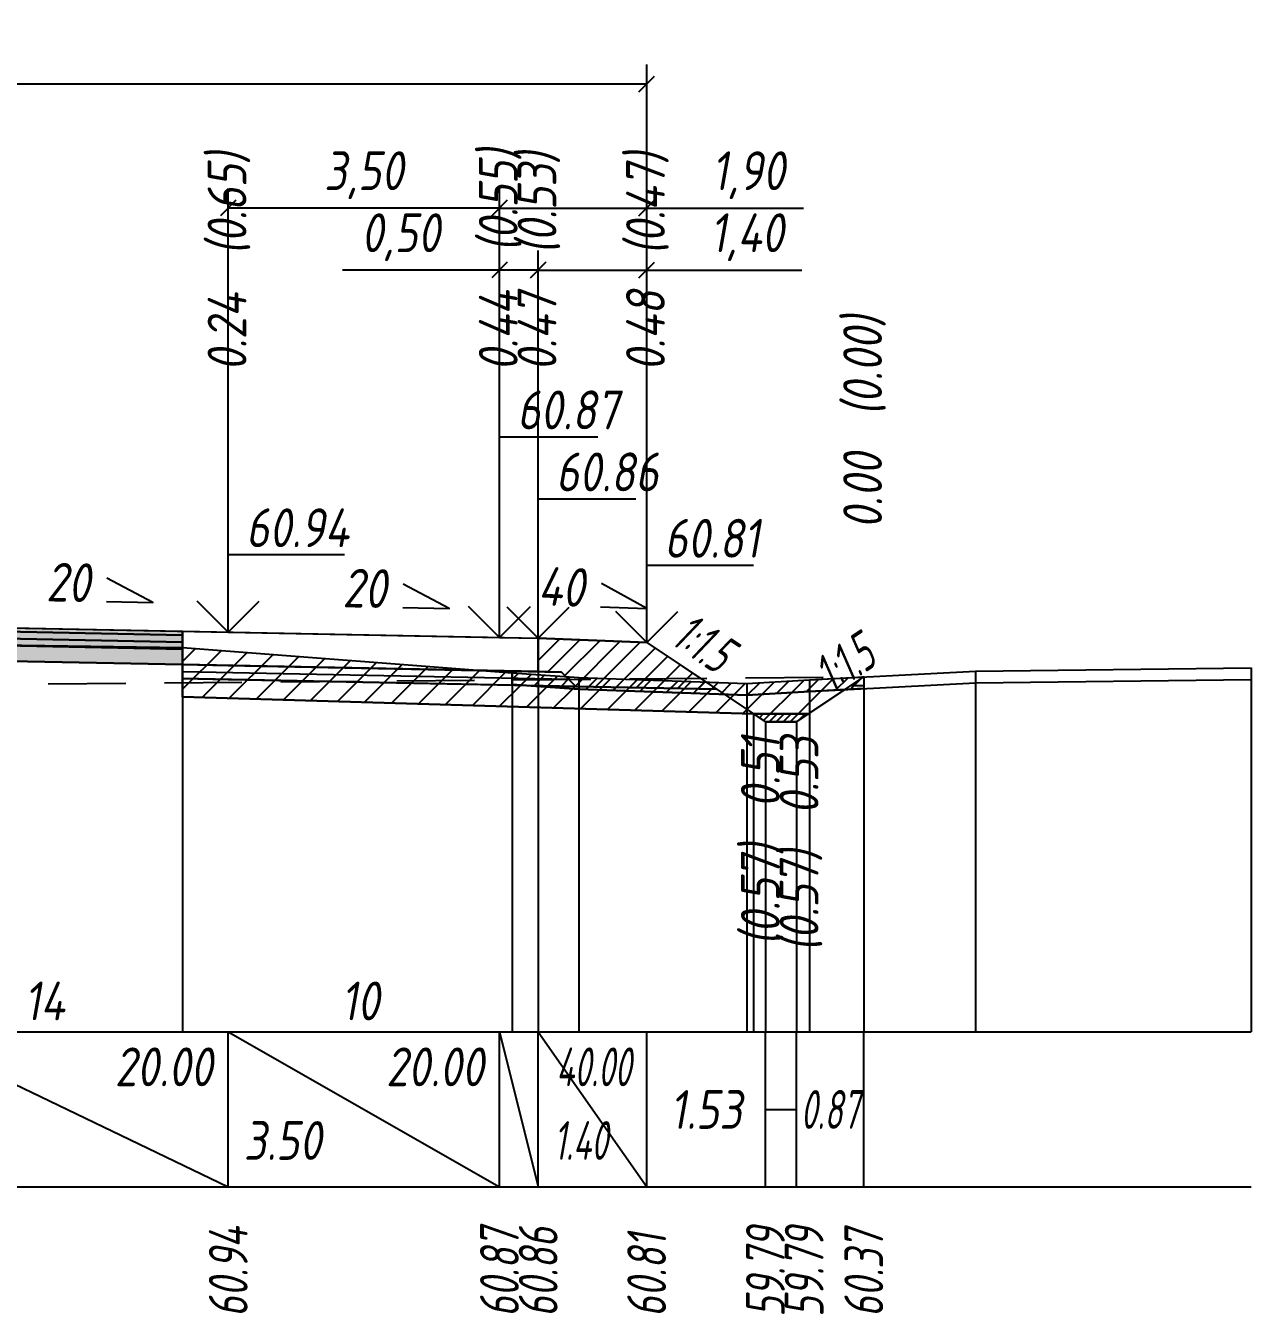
# Model space of a CAD drawing. Extents: x -717 to 1451, y -133302 to 233.
# Drawn here: x 165.2 to 244.3, y -61992.2 to -61909.1 of the extents above; entities that cross this region are included whole.
import ezdxf
from ezdxf.enums import TextEntityAlignment as Align

# ---------------------------------------------------------------- set-up
doc = ezdxf.new("R2010")
doc.units = 0
doc.linetypes.add('штриховая', pattern=[0.75, 0.5, -0.25])
for name, color, linetype in [('Интерполированный поперечник', 2, 'Continuous'), ('Код_514', 1, 'Continuous'), ('Контур_0', 7, 'Continuous'), ('Контур_2521', 7, 'Continuous'), ('Контур_2564', 7, 'Continuous'), ('Контур_2660', 7, 'Continuous'), ('Контур_2665', 7, 'Continuous'), ('Контур_400', 7, 'Continuous'), ('Контур_508', 7, 'Continuous'), ('Контур_512', 7, 'Continuous'), ('Контур_513', 7, 'Continuous'), ('Контур_818', 7, 'Continuous'), ('Красный поперечник', 1, 'Continuous'), ('Объём_2501', 7, 'Continuous'), ('Объём_2564', 7, 'Continuous'), ('Объём_2650', 7, 'Continuous'), ('Объём_2660', 7, 'Continuous'), ('Объём_2661', 7, 'Continuous'), ('Объём_2662', 7, 'Continuous'), ('Объём_2663', 7, 'Continuous'), ('Объём_2664', 7, 'Continuous'), ('Объём_2665', 7, 'Continuous'), ('Объём_2666', 7, 'Continuous'), ('Объём_2667', 7, 'Continuous'), ('Объём_2668', 7, 'Continuous'), ('Объём_2669', 7, 'Continuous'), ('Объём_2675', 7, 'Continuous'), ('Объём_2753', 7, 'Continuous'), ('Откосы', 7, 'Continuous'), ('Отметки покрытия', 7, 'Continuous'), ('Рабочие отметки', 7, 'Continuous'), ('Рабочие отметки доп.', 7, 'Continuous'), ('Слои выравнивания', 7, 'Continuous'), ('Таблица', 7, 'Continuous'), ('Уклоны проезжей части', 7, 'Continuous'), ('Черный поперечник', 3, 'Continuous')]:
    doc.layers.add(name, color=color, linetype=linetype)
for name, color, linetype, true_color in [('Контур_2540', 2, 'Continuous', 0xffff00), ('Контур_2560', 2, 'Continuous', 0xffff00), ('Контур_2561', 7, 'Continuous', 0xff8040), ('Контур_2562', 3, 'Continuous', 0x00ff00), ('Контур_2563', 7, 'Continuous', 0xff8000), ('Контур_2570', 7, 'Continuous', 0x80ff00), ('Контур_2725', 7, 'Continuous', 0x323232), ('Контур_2736', 4, 'Continuous', 0x00ffff), ('Контур_2737', 4, 'Continuous', 0x00ffff), ('Контур_2738', 4, 'Continuous', 0x00ffff), ('Контур_2739', 4, 'Continuous', 0x00ffff), ('Контур_2741', 4, 'Continuous', 0x00ffff), ('Контур_2742', 4, 'Continuous', 0x00ffff), ('Контур_2743', 4, 'Continuous', 0x00ffff), ('Контур_2744', 7, 'Continuous', 0xa4ffff), ('Контур_2745', 7, 'Continuous', 0xa4ffff), ('Контур_2747', 4, 'Continuous', 0x00ffff), ('Контур_2748', 4, 'Continuous', 0x00ffff), ('Контур_2749', 4, 'Continuous', 0x00ffff), ('Контур_2750', 4, 'Continuous', 0x00ffff), ('Контур_2751', 4, 'Continuous', 0x00ffff), ('Контур_2752', 4, 'Continuous', 0x00ffff), ('Контур_2760', 7, 'Continuous', 0x323232), ('Контур_2761', 7, 'Continuous', 0x323232), ('Контур_2762', 7, 'Continuous', 0x323232), ('Контур_2763', 7, 'Continuous', 0x323232), ('Контур_402', 7, 'Continuous', 0xff6464), ('Контур_703', 4, 'Continuous', 0x00ffff), ('Контур_705', 4, 'Continuous', 0x00ffff), ('Контур_707', 4, 'Continuous', 0x00ffff), ('Контур_720', 131, 'Continuous', 0xaaffff), ('Объём_2500', 7, 'Continuous', 0xc0c0c0), ('Объём_2520', 7, 'Continuous', 0x80ffff), ('Объём_2540', 2, 'Continuous', 0xffff00), ('Объём_2560', 2, 'Continuous', 0xffff00), ('Объём_2561', 7, 'Continuous', 0xff8040), ('Объём_2562', 3, 'Continuous', 0x00ff00), ('Объём_2563', 7, 'Continuous', 0xff8000), ('Объём_2570', 7, 'Continuous', 0x80ff00), ('Объём_2600', 7, 'Continuous', 0x808000), ('Объём_2620', 2, 'Continuous', 0xffff00), ('Объём_2746', 2, 'Continuous', 0xffff00)]:
    doc.layers.add(name, color=color, linetype=linetype, true_color=true_color)
doc.styles.get("Standard").update_dxf_attribs({"font": 'txt', "height": 2.5})
doc.styles.add('М', font='romand.shx', dxfattribs={"width": 0.8, "oblique": 10, "height": 2.5})
doc.dimstyles.new('ISO-25', dxfattribs={"dimtxt": 2.5, "dimasz": 2.5, "dimexe": 1.25, "dimexo": 0.625, "dimtad": 1, "dimtxsty": 'Standard', "dimcen": 2.5, "dimadec": 0, "dimazin": 0, "dimtfac": 1, "dimtmove": 0, "dimatfit": 3, "dimfxl": 1, "dimarcsym": 0})

# ---------------------------------------------------------------- blocks, each defined once
blk = doc.blocks.new('_Oblique')
at = {"color": 0, "linetype": 'ByBlock', "lineweight": -2}
blk.add_line((-0.5, -0.5), (0.5, 0.5), dxfattribs=at)
blk = doc.blocks.new('*D1486')
at = {"color": 0, "lineweight": -2, "transparency": 16777216}
for p, q in [((198.259, -61948.049), (198.259, -61923.609)), ((205.259, -61948.329), (205.259, -61923.609)), ((198.259, -61924.859), (205.259, -61924.859)), ((205.259, -61924.859), (215.276, -61924.859))]:
    blk.add_line(p, q, dxfattribs=at)
at = {"layer": 'Defpoints', "color": 0, "transparency": 16777216}
for p in [(205.259, -61924.859), (198.259, -61948.674), (205.259, -61948.954)]:
    blk.add_point(p, dxfattribs=at)
at = {"color": 0, "lineweight": -2, "transparency": 16777216, "rotation": 180}
blk.add_blockref('_Oblique', (198.259, -61924.859), dxfattribs=at)
at = {"color": 0, "lineweight": -2, "transparency": 16777216}
blk.add_blockref('_Oblique', (205.259, -61924.859), dxfattribs=at)
at = {"color": 0, "transparency": 16777216, "insert": (211.736, -61922.746), "char_height": 2.5, "width": 8.75, "attachment_point": 5, "style": 'М'}
blk.add_mtext('1,40', dxfattribs=at)
blk = doc.blocks.new('*D1488')
at = {"color": 0, "lineweight": -2, "transparency": 16777216}
for p, q in [((195.759, -61947.999), (195.759, -61923.609)), ((198.259, -61948.049), (198.259, -61923.609)), ((195.759, -61924.859), (185.627, -61924.859)), ((198.259, -61924.859), (195.759, -61924.859))]:
    blk.add_line(p, q, dxfattribs=at)
at = {"layer": 'Defpoints', "color": 0, "transparency": 16777216}
for p in [(198.259, -61924.859), (195.759, -61948.624), (198.259, -61948.674)]:
    blk.add_point(p, dxfattribs=at)
at = {"color": 0, "lineweight": -2, "transparency": 16777216, "rotation": 180}
blk.add_blockref('_Oblique', (195.759, -61924.859), dxfattribs=at)
at = {"color": 0, "lineweight": -2, "transparency": 16777216}
blk.add_blockref('_Oblique', (198.259, -61924.859), dxfattribs=at)
at = {"color": 0, "transparency": 16777216, "insert": (189.388, -61922.746), "char_height": 2.5, "width": 9.16667, "attachment_point": 5, "style": 'М'}
blk.add_mtext('0,50', dxfattribs=at)
blk = doc.blocks.new('*D1490')
at = {"color": 0, "lineweight": -2, "transparency": 16777216}
for p, q in [((178.259, -61947.649), (178.259, -61919.609)), ((195.759, -61947.999), (195.759, -61919.609)), ((195.759, -61920.859), (178.259, -61920.859))]:
    blk.add_line(p, q, dxfattribs=at)
at = {"layer": 'Defpoints', "color": 0, "transparency": 16777216}
for p in [(178.259, -61920.859), (178.259, -61948.274), (195.759, -61948.624)]:
    blk.add_point(p, dxfattribs=at)
at = {"color": 0, "lineweight": -2, "transparency": 16777216, "rotation": 180}
blk.add_blockref('_Oblique', (178.259, -61920.859), dxfattribs=at)
at = {"color": 0, "lineweight": -2, "transparency": 16777216}
blk.add_blockref('_Oblique', (195.759, -61920.859), dxfattribs=at)
at = {"color": 0, "transparency": 16777216, "insert": (187.009, -61918.746), "char_height": 2.5, "width": 9.58333, "attachment_point": 5, "style": 'М'}
blk.add_mtext('3,50', dxfattribs=at)
blk = doc.blocks.new('*D1491')
at = {"color": 0, "lineweight": -2, "transparency": 16777216}
for p, q in [((195.759, -61947.999), (195.759, -61919.609)), ((205.259, -61948.329), (205.259, -61919.609)), ((195.759, -61920.859), (205.259, -61920.859)), ((205.259, -61920.859), (215.369, -61920.859))]:
    blk.add_line(p, q, dxfattribs=at)
at = {"layer": 'Defpoints', "color": 0, "transparency": 16777216}
for p in [(195.759, -61920.859), (195.759, -61948.624), (205.259, -61948.954)]:
    blk.add_point(p, dxfattribs=at)
at = {"color": 0, "lineweight": -2, "transparency": 16777216, "rotation": 180}
blk.add_blockref('_Oblique', (195.759, -61920.859), dxfattribs=at)
at = {"color": 0, "lineweight": -2, "transparency": 16777216}
blk.add_blockref('_Oblique', (205.259, -61920.859), dxfattribs=at)
at = {"color": 0, "transparency": 16777216, "insert": (211.829, -61918.746), "char_height": 2.5, "width": 8.75, "attachment_point": 5, "style": 'М'}
blk.add_mtext('1,90', dxfattribs=at)
blk = doc.blocks.new('*D1493')
at = {"color": 0, "lineweight": -2, "transparency": 16777216}
for p, q in [((109.759, -61948.329), (109.759, -61911.609)), ((205.259, -61948.329), (205.259, -61911.609)), ((109.759, -61912.859), (205.259, -61912.859))]:
    blk.add_line(p, q, dxfattribs=at)
at = {"layer": 'Defpoints', "color": 0, "transparency": 16777216}
for p in [(205.259, -61912.859), (109.759, -61948.954), (205.259, -61948.954)]:
    blk.add_point(p, dxfattribs=at)
at = {"color": 0, "lineweight": -2, "transparency": 16777216, "rotation": 180}
blk.add_blockref('_Oblique', (109.759, -61912.859), dxfattribs=at)
at = {"color": 0, "lineweight": -2, "transparency": 16777216}
blk.add_blockref('_Oblique', (205.259, -61912.859), dxfattribs=at)
at = {"color": 0, "transparency": 16777216, "insert": (157.509, -61910.746), "char_height": 2.5, "width": 10.41667, "attachment_point": 5, "style": 'М'}
blk.add_mtext('19,10', dxfattribs=at)

msp = doc.modelspace()

# ---------------------------------------------------------------- hatches: boundary and pattern name
at = {"layer": 'Объём_2563'}
h = msp.add_hatch(dxfattribs=at)
h.set_pattern_fill('ANSI31', color=256, scale=0.3)
h.paths.add_polyline_path([(200.677, -61951.71), (199.759, -61950.792), (198.259, -61950.762), (198.259, -61948.612), (205.259, -61948.892), (209.759, -61951.892)])
at = {"layer": 'Объём_2570'}
h = msp.add_hatch(dxfattribs=at)
h.set_pattern_fill('ANSI31', color=256, scale=0.2)
h.paths.add_polyline_path([(219.269, -61951.851), (215.767, -61952.032), (211.727, -61952.277), (200.879, -61951.895), (196.585, -61951.589), (196.585, -61950.839), (200.879, -61951.145), (211.727, -61951.527), (215.767, -61951.282), (219.269, -61951.101)])
at = {"layer": 'Объём_2600'}
h = msp.add_hatch(dxfattribs=at)
h.set_pattern_fill('ANSI31', color=6, scale=0.4)
h.paths.add_polyline_path([(196.585, -61950.839), (196.585, -61951.589), (200.879, -61951.895), (211.727, -61952.277), (215.767, -61952.032), (218.05, -61951.914), (215.692, -61953.486), (212.15, -61953.486), (175.313, -61952.381), (175.313, -61949.196)])
h = msp.add_hatch(dxfattribs=at)
h.set_pattern_fill('HONEY', color=5, scale=0.3)
h.paths.add_polyline_path([(218.05, -61951.914), (219.269, -61951.101), (219.269, -61951.851)])
at = {"layer": 'Объём_2620'}
h = msp.add_hatch(dxfattribs=at)
h.set_pattern_fill('ANSI31', color=2, scale=0.1)
h.paths.add_polyline_path([(212.15, -61953.486), (215.692, -61953.486), (214.921, -61954), (212.921, -61954)])
at = {"layer": 'Слои выравнивания'}
for color, points in [(2, [(157.509, -61947.797), (175.313, -61948.153), (175.313, -61948.403), (157.509, -61948.047)]), (3, [(157.509, -61948.047), (175.313, -61948.403), (175.313, -61948.853), (157.509, -61948.497)]), (4, [(157.509, -61948.497), (175.313, -61948.853), (175.313, -61949.303), (157.509, -61948.947)]), (5, [(157.509, -61948.947), (175.313, -61949.303), (175.313, -61950.303), (157.509, -61949.947)])]:
    msp.add_hatch(color=color, dxfattribs=at).paths.add_polyline_path(points)

# ---------------------------------------------------------------- linework, layer by layer
at = {"layer": 'Интерполированный поперечник', "linetype": 'штриховая', "ltscale": 10, "flags": 128}
msp.add_lwpolyline([(91.649, -61952.177), (219.269, -61951.101)], dxfattribs=at)
at = {"layer": 'Код_514'}
for p, q in [((157.509, -61974), (178.259, -61984)), ((178.259, -61984), (178.259, -61974)), ((178.259, -61974), (195.759, -61984)), ((195.759, -61984), (195.759, -61974)), ((195.759, -61974), (198.259, -61984)), ((198.259, -61984), (198.259, -61974)), ((198.259, -61974), (205.259, -61984)), ((205.259, -61984), (205.259, -61974)), ((212.921, -61984), (212.921, -61974)), ((214.921, -61984), (214.921, -61974)), ((219.269, -61984), (219.269, -61974)), ((212.921, -61979), (214.921, -61979))]:
    msp.add_line(p, q, dxfattribs=at)
at = {"layer": 'Контур_0', "flags": 128}
for points in [[(175.313, -61948.153), (198.259, -61948.612), (198.259, -61950.762), (175.313, -61950.303), (175.313, -61948.153), (175.313, -61948.153)], [(205.259, -61948.892), (208.706, -61951.19), (208.706, -61951.19), (208.706, -61951.19), (208.706, -61951.19), (208.706, -61951.19), (208.706, -61951.19), (208.706, -61951.19), (208.706, -61951.19), (208.706, -61951.19), (208.706, -61951.19), (208.706, -61951.19), (208.706, -61951.19), (208.706, -61951.19), (208.706, -61951.19), (212.921, -61954)], [(205.259, -61948.892), (208.706, -61951.19), (208.706, -61951.19), (208.706, -61951.19), (208.706, -61951.19), (208.706, -61951.19), (208.706, -61951.19), (208.706, -61951.19), (208.706, -61951.19), (208.706, -61951.19), (208.706, -61951.19), (208.706, -61951.19), (208.706, -61951.19), (208.706, -61951.19), (208.706, -61951.19), (212.921, -61954), (214.921, -61954), (219.269, -61951.101), (219.269, -61951.101), (219.269, -61951.101), (219.269, -61951.101), (219.269, -61951.101), (219.269, -61951.101), (219.269, -61951.101), (219.269, -61951.101), (219.269, -61951.101), (219.269, -61951.101), (219.269, -61951.101), (219.269, -61951.101), (219.269, -61951.101)], [(178.259, -61950.362), (199.759, -61950.792), (200.677, -61951.71), (175.313, -61951.203), (175.313, -61950.303), (178.259, -61950.362), (178.259, -61950.362)], [(198.259, -61950.762), (199.759, -61950.792), (200.677, -61951.71), (209.759, -61951.892)]]:
    msp.add_lwpolyline(points, dxfattribs=at)
at = {"layer": 'Контур_2521', "color": 250, "flags": 128}
msp.add_lwpolyline([(175.313, -61950.753), (200.218, -61951.251)], dxfattribs=at)
at = {"layer": 'Контур_2540', "flags": 128}
msp.add_lwpolyline([(178.259, -61951.262), (209.759, -61951.892), (212.15, -61953.486), (175.313, -61952.381), (175.313, -61951.203), (178.259, -61951.262), (178.259, -61951.262)], dxfattribs=at)
at = {"layer": 'Контур_2560', "flags": 128}
msp.add_lwpolyline([(198.259, -61948.612), (205.259, -61948.892), (205.259, -61948.892), (205.259, -61948.892)], dxfattribs=at)
at = {"layer": 'Контур_2561', "flags": 128}
msp.add_lwpolyline([(198.259, -61948.612), (198.259, -61948.612), (205.259, -61948.892), (205.259, -61948.892), (198.259, -61948.612)], dxfattribs=at)
at = {"layer": 'Контур_2562', "flags": 128}
msp.add_lwpolyline([(205.259, -61948.892), (205.259, -61948.892), (205.259, -61948.892), (205.259, -61948.892), (205.259, -61948.892)], dxfattribs=at)
at = {"layer": 'Контур_2563', "flags": 128}
msp.add_lwpolyline([(200.677, -61951.71), (199.759, -61950.792), (198.259, -61950.762), (198.259, -61948.612), (205.259, -61948.892), (209.759, -61951.892), (200.677, -61951.71), (200.677, -61951.71)], dxfattribs=at)
at = {"layer": 'Контур_2564', "flags": 128}
msp.add_lwpolyline([(198.259, -61948.612), (205.259, -61948.892)], dxfattribs=at)
at = {"layer": 'Контур_2570', "flags": 128}
msp.add_lwpolyline([(80, -61953.185), (83.912, -61953.131), (87.857, -61952.975), (91.649, -61952.927), (91.649, -61952.927), (99.243, -61952.067), (106.555, -61951.434), (106.555, -61950.684), (129.915, -61949.355), (130.438, -61949.327), (153.098, -61948.882), (157.509, -61948.944), (175.313, -61949.196), (196.585, -61950.839), (196.585, -61951.589), (200.879, -61951.895), (211.727, -61952.277), (215.767, -61952.032), (226.474, -61951.48), (244.269, -61951.27)], dxfattribs=at)
at = {"layer": 'Контур_2660', "flags": 128}
msp.add_lwpolyline([(175.313, -61952.381), (212.15, -61953.486)], dxfattribs=at)
at = {"layer": 'Контур_2665', "flags": 128}
msp.add_lwpolyline([(205.259, -61948.892), (205.259, -61948.892)], dxfattribs=at)
at = {"layer": 'Контур_2725', "flags": 128}
msp.add_lwpolyline([(130.438, -61950.488), (136.759, -61950.362), (153.098, -61950.035), (157.509, -61949.947), (175.313, -61950.303)], dxfattribs=at)
at = {"layer": 'Контур_2736', "flags": 128}
for points in [[(205.259, -61948.892), (208.706, -61951.19)], [(208.706, -61951.19), (212.921, -61954)]]:
    msp.add_lwpolyline(points, dxfattribs=at)
at = {"layer": 'Контур_2737', "flags": 128}
msp.add_lwpolyline([(208.706, -61951.19), (208.706, -61951.19)], dxfattribs=at)
at = {"layer": 'Контур_2738', "flags": 128}
msp.add_lwpolyline([(208.706, -61951.19), (208.706, -61951.19)], dxfattribs=at)
at = {"layer": 'Контур_2739', "flags": 128}
msp.add_lwpolyline([(208.706, -61951.19), (208.706, -61951.19)], dxfattribs=at)
at = {"layer": 'Контур_2741', "flags": 128}
msp.add_lwpolyline([(219.269, -61951.101), (219.269, -61951.101)], dxfattribs=at)
at = {"layer": 'Контур_2742', "flags": 128}
msp.add_lwpolyline([(219.269, -61951.101), (219.269, -61951.101)], dxfattribs=at)
at = {"layer": 'Контур_2743', "flags": 128}
msp.add_lwpolyline([(219.269, -61951.101), (219.269, -61951.101)], dxfattribs=at)
at = {"layer": 'Контур_2744', "flags": 128}
msp.add_lwpolyline([(219.269, -61951.101), (219.269, -61951.101)], dxfattribs=at)
msp.add_lwpolyline([(219.269, -61951.101), (219.269, -61951.101)], dxfattribs=at)
msp.add_lwpolyline([(219.269, -61951.101), (219.269, -61951.101)], dxfattribs=at)
msp.add_lwpolyline([(219.269, -61951.101), (219.269, -61951.101)], dxfattribs=at)
msp.add_lwpolyline([(219.269, -61951.101), (219.269, -61951.101)], dxfattribs=at)
msp.add_lwpolyline([(219.269, -61951.101), (219.269, -61951.101)], dxfattribs=at)
at = {"layer": 'Контур_2745', "flags": 128}
msp.add_lwpolyline([(208.706, -61951.19), (208.706, -61951.19)], dxfattribs=at)
msp.add_lwpolyline([(208.706, -61951.19), (208.706, -61951.19)], dxfattribs=at)
msp.add_lwpolyline([(208.706, -61951.19), (208.706, -61951.19)], dxfattribs=at)
msp.add_lwpolyline([(208.706, -61951.19), (208.706, -61951.19)], dxfattribs=at)
msp.add_lwpolyline([(208.706, -61951.19), (208.706, -61951.19)], dxfattribs=at)
msp.add_lwpolyline([(208.706, -61951.19), (208.706, -61951.19)], dxfattribs=at)
at = {"layer": 'Контур_2747', "flags": 128}
msp.add_lwpolyline([(208.706, -61951.19), (208.706, -61951.19)], dxfattribs=at)
at = {"layer": 'Контур_2748', "flags": 128}
msp.add_lwpolyline([(208.706, -61951.19), (208.706, -61951.19)], dxfattribs=at)
at = {"layer": 'Контур_2749', "flags": 128}
msp.add_lwpolyline([(208.706, -61951.19), (208.706, -61951.19)], dxfattribs=at)
at = {"layer": 'Контур_2750', "flags": 128}
msp.add_lwpolyline([(219.269, -61951.101), (219.269, -61951.101)], dxfattribs=at)
at = {"layer": 'Контур_2751', "flags": 128}
msp.add_lwpolyline([(219.269, -61951.101), (219.269, -61951.101)], dxfattribs=at)
at = {"layer": 'Контур_2752', "flags": 128}
msp.add_lwpolyline([(219.269, -61951.101), (219.269, -61951.101)], dxfattribs=at)
at = {"layer": 'Контур_2760', "flags": 128}
msp.add_lwpolyline([(130.438, -61948.338), (136.759, -61948.212), (153.098, -61947.885), (157.509, -61947.797), (175.313, -61948.153)], dxfattribs=at)
at = {"layer": 'Контур_2761', "flags": 128}
msp.add_lwpolyline([(130.438, -61948.588), (136.759, -61948.462), (153.098, -61948.135), (157.509, -61948.047), (175.313, -61948.403)], dxfattribs=at)
at = {"layer": 'Контур_2762', "flags": 128}
msp.add_lwpolyline([(130.438, -61949.038), (136.759, -61948.912), (153.098, -61948.585), (157.509, -61948.497), (175.313, -61948.853)], dxfattribs=at)
at = {"layer": 'Контур_2763', "flags": 128}
msp.add_lwpolyline([(130.438, -61949.488), (136.759, -61949.362), (153.098, -61949.035), (157.509, -61948.947), (175.313, -61949.303)], dxfattribs=at)
at = {"layer": 'Контур_400', "flags": 128}
msp.add_lwpolyline([(157.509, -61947.797), (178.259, -61948.212), (195.759, -61948.562), (195.759, -61948.562), (195.759, -61948.562), (195.759, -61948.562), (195.759, -61948.562), (195.759, -61948.562), (198.259, -61948.612)], dxfattribs=at)
at = {"layer": 'Контур_402', "flags": 128}
msp.add_lwpolyline([(105, -61953.422), (130.438, -61952.659), (130.438, -61950.488), (157.509, -61949.947), (175.313, -61950.303), (175.313, -61952.381), (212.15, -61953.486)], dxfattribs=at)
at = {"layer": 'Контур_508', "flags": 128}
msp.add_lwpolyline([(105, -61953.422), (130.438, -61952.659), (130.438, -61950.488), (157.509, -61949.947), (175.313, -61950.303), (175.313, -61952.381), (212.15, -61953.486), (212.921, -61954), (214.921, -61954), (219.269, -61951.101)], dxfattribs=at)
at = {"layer": 'Контур_512', "flags": 128}
msp.add_lwpolyline([(175.313, -61952.381), (212.15, -61953.486), (212.921, -61954), (214.921, -61954), (219.269, -61951.101)], dxfattribs=at)
at = {"layer": 'Контур_513', "flags": 128}
msp.add_lwpolyline([(105, -61953.422), (130.438, -61952.659), (130.438, -61950.488), (157.509, -61949.947), (175.313, -61950.303), (175.313, -61952.381), (212.15, -61953.486), (212.921, -61954), (214.921, -61954), (219.269, -61951.101)], dxfattribs=at)
at = {"layer": 'Контур_703', "flags": 128}
msp.add_lwpolyline([(205.259, -61948.892), (208.706, -61951.19)], dxfattribs=at)
at = {"layer": 'Контур_705', "flags": 128}
msp.add_lwpolyline([(208.706, -61951.19), (208.706, -61951.19)], dxfattribs=at)
at = {"layer": 'Контур_707', "flags": 128}
msp.add_lwpolyline([(214.921, -61954), (219.269, -61951.101)], dxfattribs=at)
at = {"layer": 'Контур_720', "flags": 128}
msp.add_lwpolyline([(212.921, -61954), (214.921, -61954)], dxfattribs=at)
at = {"layer": 'Контур_818', "flags": 128}
msp.add_lwpolyline([(105, -61951.569), (106.555, -61951.434), (106.555, -61950.684), (129.915, -61949.355), (130.438, -61949.327), (153.098, -61948.882), (157.509, -61948.944), (175.313, -61949.196), (196.585, -61950.839), (196.585, -61951.589), (200.879, -61951.895), (211.727, -61952.277), (215.767, -61952.032), (219.269, -61951.851)], dxfattribs=at)
at = {"layer": 'Красный поперечник'}
for p, q in [((157.509, -61947.797), (178.259, -61948.212)), ((178.259, -61948.212), (195.759, -61948.562)), ((195.759, -61948.562), (198.259, -61948.612)), ((198.259, -61948.612), (205.259, -61948.892)), ((205.259, -61948.892), (212.921, -61954)), ((214.921, -61954), (219.269, -61951.101)), ((219.269, -61951.101), (219.269, -61974)), ((175.313, -61952.381), (175.313, -61974)), ((212.15, -61953.486), (212.15, -61974)), ((212.921, -61954), (212.921, -61974)), ((212.921, -61954), (214.921, -61954)), ((214.921, -61954), (214.921, -61974))]:
    msp.add_line(p, q, dxfattribs=at)
at = {"layer": 'Объём_2500', "flags": 128}
msp.add_lwpolyline([(175.313, -61948.153), (198.259, -61948.612), (198.259, -61950.762), (175.313, -61950.303), (175.313, -61948.153), (175.313, -61948.153)], dxfattribs=at)
at = {"layer": 'Объём_2501', "flags": 128}
msp.add_lwpolyline([(157.509, -61947.797), (178.259, -61948.212), (195.759, -61948.562), (195.759, -61948.562), (195.759, -61948.562), (195.759, -61948.562), (195.759, -61948.562), (195.759, -61948.562), (198.259, -61948.612)], dxfattribs=at)
at = {"layer": 'Объём_2520', "color": 250, "flags": 128}
msp.add_lwpolyline([(178.259, -61950.362), (199.759, -61950.792), (200.677, -61951.71), (175.313, -61951.203), (175.313, -61950.303), (178.259, -61950.362), (178.259, -61950.362)], dxfattribs=at)
at = {"layer": 'Объём_2540', "flags": 128}
msp.add_lwpolyline([(178.259, -61951.262), (209.759, -61951.892), (212.15, -61953.486), (175.313, -61952.381), (175.313, -61951.203), (178.259, -61951.262), (178.259, -61951.262)], dxfattribs=at)
at = {"layer": 'Объём_2560', "flags": 128}
msp.add_lwpolyline([(198.259, -61948.612), (205.259, -61948.892), (205.259, -61948.892), (205.259, -61948.892)], dxfattribs=at)
at = {"layer": 'Объём_2561', "flags": 128}
msp.add_lwpolyline([(198.259, -61948.612), (198.259, -61948.612), (205.259, -61948.892), (205.259, -61948.892), (198.259, -61948.612)], dxfattribs=at)
at = {"layer": 'Объём_2562', "flags": 128}
msp.add_lwpolyline([(205.259, -61948.892), (205.259, -61948.892), (205.259, -61948.892), (205.259, -61948.892), (205.259, -61948.892)], dxfattribs=at)
at = {"layer": 'Объём_2563', "color": 250, "flags": 128}
msp.add_lwpolyline([(200.677, -61951.71), (199.759, -61950.792), (198.259, -61950.762), (198.259, -61948.612), (205.259, -61948.892), (209.759, -61951.892), (200.677, -61951.71), (200.677, -61951.71)], dxfattribs=at)
at = {"layer": 'Объём_2564', "flags": 128}
msp.add_lwpolyline([(198.259, -61948.612), (205.259, -61948.892)], dxfattribs=at)
at = {"layer": 'Объём_2570', "flags": 128}
msp.add_lwpolyline([(219.269, -61951.851), (215.767, -61952.032), (211.727, -61952.277), (200.879, -61951.895), (196.585, -61951.589), (196.585, -61950.839), (200.879, -61951.145), (211.727, -61951.527), (215.767, -61951.282), (219.269, -61951.101), (219.269, -61951.851), (219.269, -61951.851)], dxfattribs=at)
at = {"layer": 'Объём_2600', "color": 5, "flags": 128}
msp.add_lwpolyline([(218.05, -61951.914), (219.269, -61951.101), (219.269, -61951.851), (218.05, -61951.914), (218.05, -61951.914)], dxfattribs=at)
at = {"layer": 'Объём_2620', "flags": 128}
msp.add_lwpolyline([(212.15, -61953.486), (215.692, -61953.486), (214.921, -61954), (212.921, -61954), (212.15, -61953.486), (212.15, -61953.486)], dxfattribs=at)
at = {"layer": 'Объём_2650', "color": 6, "flags": 128}
msp.add_lwpolyline([(196.585, -61950.839), (196.585, -61951.589), (200.879, -61951.895), (211.727, -61952.277), (215.767, -61952.032), (218.05, -61951.914), (215.692, -61953.486), (212.15, -61953.486), (175.313, -61952.381), (175.313, -61949.196), (196.585, -61950.839), (196.585, -61950.839)], dxfattribs=at)
at = {"layer": 'Объём_2660', "flags": 128}
msp.add_lwpolyline([(175.313, -61952.381), (212.15, -61953.486)], dxfattribs=at)
at = {"layer": 'Объём_2661', "flags": 128}
msp.add_lwpolyline([(205.259, -61948.892), (208.706, -61951.19), (212.15, -61953.486)], dxfattribs=at)
at = {"layer": 'Объём_2662', "flags": 128}
msp.add_lwpolyline([(215.692, -61953.486), (219.269, -61951.101)], dxfattribs=at)
at = {"layer": 'Объём_2663', "flags": 128}
for points in [[(212.15, -61953.486), (212.921, -61954)], [(214.921, -61954), (215.692, -61953.486)]]:
    msp.add_lwpolyline(points, dxfattribs=at)
at = {"layer": 'Объём_2664', "flags": 128}
msp.add_lwpolyline([(212.921, -61954), (214.921, -61954)], dxfattribs=at)
at = {"layer": 'Объём_2665', "flags": 128}
msp.add_lwpolyline([(205.259, -61948.892), (205.259, -61948.892)], dxfattribs=at)
at = {"layer": 'Объём_2666', "flags": 128}
for points in [[(205.259, -61948.892), (208.706, -61951.19)], [(208.706, -61951.19), (212.15, -61953.486)]]:
    msp.add_lwpolyline(points, dxfattribs=at)
at = {"layer": 'Объём_2667', "flags": 128}
for points in [[(208.706, -61951.19), (208.706, -61951.19)], [(219.269, -61951.101), (219.269, -61951.101)]]:
    msp.add_lwpolyline(points, dxfattribs=at)
at = {"layer": 'Объём_2668', "flags": 128}
for points in [[(208.706, -61951.19), (208.706, -61951.19)], [(219.269, -61951.101), (219.269, -61951.101)]]:
    msp.add_lwpolyline(points, dxfattribs=at)
at = {"layer": 'Объём_2669', "flags": 128}
for points in [[(208.706, -61951.19), (208.706, -61951.19)], [(219.269, -61951.101), (219.269, -61951.101)]]:
    msp.add_lwpolyline(points, dxfattribs=at)
at = {"layer": 'Объём_2675', "flags": 128}
for points in [[(208.706, -61951.19), (208.706, -61951.19)], [(208.706, -61951.19), (208.706, -61951.19)], [(208.706, -61951.19), (208.706, -61951.19)], [(208.706, -61951.19), (208.706, -61951.19)], [(208.706, -61951.19), (208.706, -61951.19)], [(208.706, -61951.19), (208.706, -61951.19)], [(219.269, -61951.101), (219.269, -61951.101)], [(219.269, -61951.101), (219.269, -61951.101)], [(219.269, -61951.101), (219.269, -61951.101)], [(219.269, -61951.101), (219.269, -61951.101)], [(219.269, -61951.101), (219.269, -61951.101)], [(219.269, -61951.101), (219.269, -61951.101)]]:
    msp.add_lwpolyline(points, dxfattribs=at)
at = {"layer": 'Объём_2746', "flags": 128}
msp.add_lwpolyline([(210.259, -61952.225), (212.15, -61953.486), (175.313, -61952.381), (175.313, -61949.196), (196.585, -61950.839), (196.585, -61951.589), (200.879, -61951.895), (210.259, -61952.225), (210.259, -61952.225)], dxfattribs=at)
at = {"layer": 'Объём_2753', "flags": 128}
msp.add_lwpolyline([(175.313, -61948.153), (175.313, -61948.153)], dxfattribs=at)
at = {"layer": 'Откосы', "color": 1, "flags": 128}
for points in [[(170.397, -61946.238), (173.396, -61946.298), (170.427, -61944.738)], [(189.522, -61946.62), (192.521, -61946.68), (189.552, -61945.12)], [(202.281, -61946.572), (205.279, -61946.691), (202.341, -61945.073)]]:
    msp.add_lwpolyline(points, dxfattribs=at)
at = {"layer": 'Отметки покрытия', "color": 1}
for p, q in [((195.759, -61948.562), (195.759, -61935.612)), ((195.759, -61935.612), (202.109, -61935.612)), ((198.259, -61948.612), (198.259, -61939.612)), ((198.259, -61939.612), (204.559, -61939.612)), ((178.259, -61948.212), (178.259, -61943.212)), ((178.259, -61943.212), (185.759, -61943.212)), ((205.259, -61948.892), (205.259, -61943.892)), ((205.259, -61943.892), (212.159, -61943.892)), ((178.259, -61948.212), (176.259, -61946.212)), ((178.259, -61948.212), (180.259, -61946.212)), ((195.759, -61948.562), (193.759, -61946.562)), ((195.759, -61948.562), (197.759, -61946.562)), ((198.259, -61948.612), (196.259, -61946.612)), ((198.259, -61948.612), (200.259, -61946.612)), ((205.259, -61948.892), (203.259, -61946.892)), ((205.259, -61948.892), (207.259, -61946.892))]:
    msp.add_line(p, q, dxfattribs=at)
at = {"layer": 'Слои выравнивания'}
for p, q in [((175.313, -61948.153), (175.313, -61974)), ((198.259, -61948.612), (198.259, -61974))]:
    msp.add_line(p, q, dxfattribs=at)
at = {"layer": 'Слои выравнивания', "color": 2, "flags": 128}
msp.add_lwpolyline([(157.509, -61947.797), (175.313, -61948.153), (175.313, -61948.403), (157.509, -61948.047)], close=True, dxfattribs=at)
at = {"layer": 'Слои выравнивания', "color": 3, "flags": 128}
msp.add_lwpolyline([(157.509, -61948.047), (175.313, -61948.403), (175.313, -61948.853), (157.509, -61948.497)], close=True, dxfattribs=at)
at = {"layer": 'Слои выравнивания', "color": 4, "flags": 128}
msp.add_lwpolyline([(157.509, -61948.497), (175.313, -61948.853), (175.313, -61949.303), (157.509, -61948.947)], close=True, dxfattribs=at)
at = {"layer": 'Слои выравнивания', "color": 5, "flags": 128}
msp.add_lwpolyline([(157.509, -61948.947), (175.313, -61949.303), (175.313, -61950.303), (157.509, -61949.947)], close=True, dxfattribs=at)
at = {"layer": 'Таблица'}
for p, q in [((80, -61974), (244.269, -61974)), ((80, -61984), (244.269, -61984))]:
    msp.add_line(p, q, dxfattribs=at)
at = {"layer": 'Черный поперечник', "color": 7}
for p, q in [((175.313, -61949.196), (175.313, -61974)), ((196.585, -61950.839), (196.585, -61974)), ((200.879, -61951.145), (200.879, -61974)), ((226.474, -61950.73), (226.474, -61974)), ((244.269, -61950.52), (244.269, -61974)), ((211.727, -61951.527), (211.727, -61974)), ((215.767, -61951.282), (215.767, -61974))]:
    msp.add_line(p, q, dxfattribs=at)
at = {"layer": 'Черный поперечник', "flags": 128}
msp.add_lwpolyline([(80, -61952.435), (83.912, -61952.381), (87.857, -61952.225), (91.649, -61952.177), (99.243, -61951.317), (106.555, -61950.684), (129.915, -61949.355), (130.438, -61949.327), (153.098, -61948.882), (157.509, -61948.944), (175.313, -61949.196), (196.585, -61950.839), (200.879, -61951.145), (211.727, -61951.527), (215.767, -61951.282), (226.474, -61950.73), (244.269, -61950.52)], dxfattribs=at)

# ---------------------------------------------------------------- texts
at = {"layer": 'Код_514', "style": 'М', "oblique": 10}
for s, width, p in [('20.00', 0.8, (177.259, -61975)), ('20.00', 0.8, (194.759, -61975)), ('40.00', 0.6, (204.259, -61975))]:
    msp.add_text(s, height=2.5, dxfattribs=dict(at, width=width)).set_placement(p, align=Align.TOP_RIGHT)
for s, width, p in [('1.53', 0.8, (209.09, -61979)), ('0.87', 0.6, (217.095, -61979))]:
    msp.add_text(s, height=2.5, dxfattribs=dict(at, width=width)).set_placement(p, align=Align.MIDDLE_CENTER)
for s, width, p in [('3.50', 0.8, (179.259, -61983)), ('1.40', 0.6, (199.259, -61983))]:
    msp.add_text(s, height=2.5, dxfattribs=dict(at, width=width)).set_placement(p, align=Align.BOTTOM_LEFT)
at = {"layer": 'Код_514', "style": 'М', "oblique": 10, "width": 0.7}
for s, p in [('60.94', (178.259, -61992.382)), ('60.87', (195.759, -61992.382)), ('60.86', (198.259, -61992.382)), ('60.81', (205.259, -61992.382)), ('59.79', (212.921, -61992.382)), ('59.79', (215.421, -61992.382)), ('60.37', (219.269, -61992.382))]:
    msp.add_text(s, height=2.5, rotation=90, dxfattribs=at).set_placement(p, align=Align.MIDDLE_LEFT)
at = {"layer": 'Отметки покрытия', "color": 1, "style": 'М', "oblique": 10, "width": 0.8}
for s, p in [('60.87', (196.9, -61935.881)), ('60.86', (199.4, -61939.881)), ('60.94', (179.4, -61943.481)), ('60.81', (206.4, -61944.161))]:
    msp.add_text(s, height=2.5, dxfattribs=at).set_placement(p, align=Align.BOTTOM_LEFT)
at = {"layer": 'Рабочие отметки', "color": 1, "style": 'М', "oblique": 10, "width": 0.8}
for s, p in [('0.24', (178.181, -61931.362)), ('0.44', (195.681, -61931.362)), ('0.47', (198.181, -61931.362)), ('0.48', (205.181, -61931.362)), ('0.00', (219.191, -61941.532))]:
    msp.add_text(s, height=2.5, rotation=90, dxfattribs=at).set_placement(p, align=Align.MIDDLE_LEFT)
for s, p in [('0.51', (212.593, -61954.931)), ('0.53', (215.093, -61954.931))]:
    msp.add_text(s, height=2.5, rotation=90, dxfattribs=at).set_placement(p, align=Align.MIDDLE_RIGHT)
at = {"layer": 'Рабочие отметки доп.', "color": 1, "style": 'М', "oblique": 10, "width": 0.8}
for s, p in [('(0.65)', (178.181, -61923.862)), ('(0.55)', (195.681, -61923.662)), ('(0.53)', (198.181, -61923.812)), ('(0.47)', (205.181, -61923.862)), ('(0.00)', (219.191, -61934.232))]:
    msp.add_text(s, height=2.5, rotation=90, dxfattribs=at).set_placement(p, align=Align.MIDDLE_LEFT)
for p in [(212.593, -61961.831), (215.093, -61962.231)]:
    msp.add_text('(0.57)', height=2.5, rotation=90, dxfattribs=at).set_placement(p, align=Align.MIDDLE_RIGHT)
at = {"layer": 'Слои выравнивания', "style": 'М', "oblique": 10, "width": 0.8}
for s, p in [('14', (166.411, -61974)), ('10', (186.786, -61974))]:
    msp.add_text(s, height=2.5, dxfattribs=at).set_placement(p, align=Align.BOTTOM_CENTER)
at = {"layer": 'Уклоны проезжей части', "color": 1, "style": 'М', "oblique": 10}
for s, rotation, width, p in [('20', 358.85423, 0.8, (167.904, -61947.005)), ('20', 358.85423, 0.8, (187.029, -61947.387)), ('40', 357.70938, 0.8, (199.69, -61947.288)), ('1:1.5', 326.30994, 0.6, (207.839, -61950.574)), ('1:1.5', 33.69007, 0.6, (219.149, -61951.879))]:
    msp.add_text(s, height=2.5, rotation=rotation, dxfattribs=dict(at, width=width)).set_placement(p, align=Align.BOTTOM_CENTER)

# ---------------------------------------------------------------- dimensions: what is measured, and where the dimension line sits
at = {"color": 5}
dim = msp.add_linear_dim(base=(205.259, -61912.859), p1=(109.759, -61948.954), p2=(205.259, -61948.954), angle=180, dimstyle='ISO-25', override={"dimasz": 1, "dimlfac": 0.2, "dimzin": 0, "dimtxsty": 'М', "dimblk1": 'Oblique', "dimblk2": 'Oblique', "dimsah": 1}, dxfattribs=at)
dim.commit()
dim.dimension.update_dxf_attribs({"geometry": '*D1493', "text_midpoint": (157.509, -61910.746)})
dim = msp.add_linear_dim(base=(178.259, -61920.859), p1=(195.759, -61948.624), p2=(178.259, -61948.274), dimstyle='ISO-25', override={"dimasz": 1, "dimlfac": 0.2, "dimzin": 0, "dimtxsty": 'М', "dimblk1": 'Oblique', "dimblk2": 'Oblique', "dimsah": 1}, dxfattribs=at)
dim.commit()
dim.dimension.update_dxf_attribs({"geometry": '*D1490', "text_midpoint": (187.009, -61918.746)})
dim = msp.add_linear_dim(base=(195.759, -61920.859), p1=(205.259, -61948.954), p2=(195.759, -61948.624), dimstyle='ISO-25', override={"dimasz": 1, "dimlfac": 0.2, "dimzin": 0, "dimtxsty": 'М', "dimblk1": 'Oblique', "dimblk2": 'Oblique', "dimsah": 1}, dxfattribs=at)
dim.commit()
dim.dimension.update_dxf_attribs({"geometry": '*D1491', "text_midpoint": (211.829, -61920.859), "dimtype": 160})
for base, p1, p2, picture, middle in [((198.259, -61924.859), (195.759, -61948.624), (198.259, -61948.674), '*D1488', (189.388, -61924.859)), ((205.259, -61924.859), (198.259, -61948.674), (205.259, -61948.954), '*D1486', (211.736, -61924.859))]:
    dim = msp.add_linear_dim(base=base, p1=p1, p2=p2, angle=180, dimstyle='ISO-25', override={"dimasz": 1, "dimlfac": 0.2, "dimzin": 0, "dimtxsty": 'М', "dimblk1": 'Oblique', "dimblk2": 'Oblique', "dimsah": 1}, dxfattribs=at)
    dim.commit()
    dim.dimension.update_dxf_attribs({"geometry": picture, "text_midpoint": middle, "dimtype": 160})

doc.saveas('drawing.dxf')
